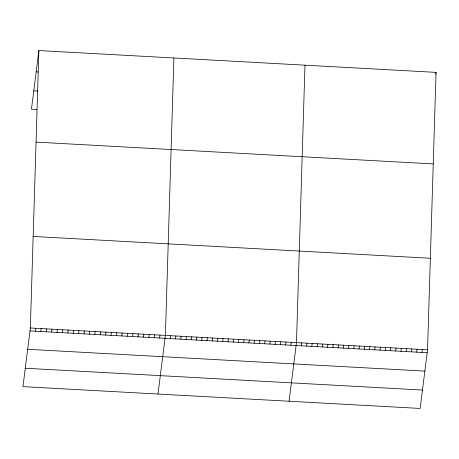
<?xml version="1.0" encoding="UTF-8"?>
<svg xmlns="http://www.w3.org/2000/svg" width="459" height="459" viewBox="0 0 459 459"><rect width="100%" height="100%" fill="white"/><g stroke="black" fill="none" stroke-linecap="round" stroke-linejoin="round"><path stroke-width="0.69" d="M30.357 327.99L38.86 50.559L436.05 72.373L427.547 349.804L420.14 408.441L22.95 386.627L30.357 327.99L427.547 349.804M173.904 57.977L165.401 335.409L157.994 394.04M304.977 65.178L296.474 342.609L289.067 401.241M38.86 50.559L31.453 109.196L36.852 109.489M35.389 331.197L35.762 328.288M40.794 331.496L41.161 328.581M46.193 331.788L46.566 328.879M51.597 332.086L51.965 329.178M56.996 332.385L57.364 329.476M62.401 332.677L62.768 329.769M67.8 332.976L68.167 330.067M73.205 333.274L73.572 330.365M78.604 333.573L78.971 330.658M84.008 333.865L84.376 330.956M89.407 334.163L89.775 331.255M94.812 334.462L95.179 331.553M100.211 334.754L100.578 331.846M105.616 335.053L105.983 332.144M111.015 335.351L111.382 332.442M116.42 335.649L116.787 332.735M121.819 335.942L122.186 333.033M127.223 336.24L127.591 333.332M132.622 336.539L132.99 333.624M138.027 336.831L138.394 333.923M143.426 337.13L143.793 334.221M148.831 337.428L149.198 334.519M154.23 337.726L154.597 334.812M159.634 338.019L160.002 335.11M170.278 338.604L170.645 335.695M175.522 338.891L175.889 335.982M180.766 339.184L181.133 336.269M186.004 339.471L186.377 336.562M191.248 339.758L191.615 336.849M196.492 340.044L196.859 337.135M201.736 340.331L202.103 337.422M206.98 340.618L207.348 337.709M212.219 340.911L212.592 337.996M217.463 341.198L217.83 338.289M222.707 341.485L223.074 338.576M227.951 341.771L228.318 338.862M233.195 342.058L233.562 339.149M238.433 342.351L238.806 339.436M243.677 342.638L244.045 339.729M248.921 342.925L249.289 340.016M254.166 343.212L254.533 340.303M259.41 343.498L259.777 340.589M264.654 343.791L265.021 340.876M269.892 344.078L270.259 341.169M275.136 344.365L275.503 341.456M280.38 344.652L280.747 341.743M285.624 344.939L285.991 342.03M290.868 345.231L291.236 342.316M301.351 345.805L301.718 342.896M306.595 346.092L306.962 343.183M311.839 346.379L312.206 343.47M317.083 346.671L317.45 343.757M322.321 346.958L322.688 344.049M327.565 347.245L327.933 344.336M332.809 347.532L333.177 344.623M338.054 347.819L338.421 344.91M343.298 348.106L343.665 345.197M348.536 348.398L348.903 345.484M353.78 348.685L354.147 345.776M359.024 348.972L359.391 346.063M364.268 349.259L364.635 346.35M369.512 349.546L369.879 346.637M374.751 349.838L375.118 346.924M379.995 350.125L380.362 347.216M385.239 350.412L385.606 347.503M390.483 350.699L390.85 347.79M395.727 350.986L396.094 348.077M435.832 74.123L436.05 72.373M400.965 351.278L401.332 348.364M406.209 351.565L406.576 348.656M411.453 351.852L411.821 348.943M416.697 352.139L417.065 349.23M421.941 352.426L422.309 349.517M36.169 71.856L38.195 71.971M33.771 90.807L37.827 91.025M36.054 142.112L433.244 163.926M33.163 236.437L430.353 258.256M29.99 330.899L427.18 352.719M27.666 349.288L424.856 371.107M25.274 368.233L422.464 390.052"/></g></svg>
